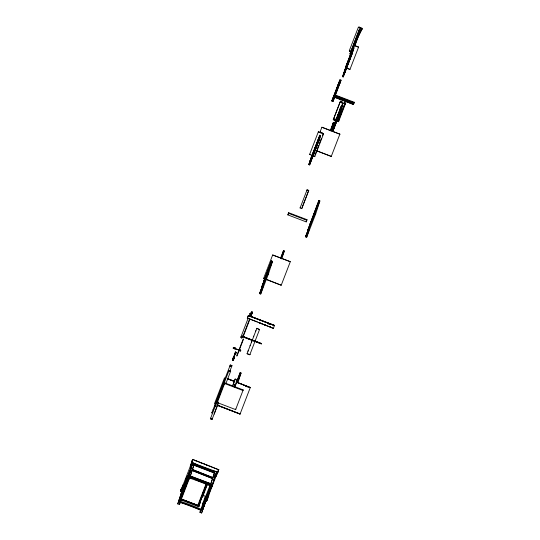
<?xml version="1.0" encoding="UTF-8"?>
<svg xmlns="http://www.w3.org/2000/svg" width="540" height="540" viewBox="0 0 540 540"><rect width="100%" height="100%" fill="white"/><g stroke="black" fill="none" stroke-linecap="round" stroke-linejoin="round"><path stroke-width="0.81" d="M207.59 498.447L207.103 500.31L206.55 500.101L207.09 498.386M207.117 498.629L208.406 494.883L208.919 494.978L207.671 498.832M191.599 462.686L191.518 462.375M186.017 480.701L185.659 480.796L186.556 481.133M187.259 478.622L186.368 478.278L186.57 479.264M186.341 478.67L186.556 478.022L187.447 478.366M186.597 478.906C187.002 478.615 186.212 478.649 186.793 478.94M187.333 477.104L187.063 476.78L187.421 477.009M186.422 478.528L186.82 478.751L186.529 478.413L186.786 478.703L192.193 464.778M186.786 479.048L186.793 478.46M207.61 498.38L206.577 501.221M333.518 96.842L333.612 96.518L333.477 96.842A82.249 1.208 -69.1 0 1 333.774 95.87L333.95 95.317M333.788 96.95L333.767 96.923A82.249 1.208 -69.1 0 1 333.97 96.242M187.697 478.217L189.351 478.845L194.413 463.502M211.538 487.31L216.594 471.967L211.538 487.31L209.885 486.682L214.94 471.332L214.34 473.047L193.806 465.21L194.204 464.029L214.738 471.865L210.134 485.919A68.668 18.671 21.1 0 0 189.601 478.082M181.906 492.149L180.367 491.569L181.4 488.734M181.629 488.471L182.945 485.062L183.431 485.251L181.265 490.455L180.711 490.246L181.298 490.361M181.487 488.612L183.121 489.577M181.649 488.714L191.794 462.503M182.945 485.062L183.398 485.345M179.071 500.026L179.165 499.979M182.189 490.138L183.08 490.482L182.189 490.138L183.141 487.762L177.775 503.908L179.429 504.536L180.596 501.39A68.668 18.671 21.1 0 1 201.13 509.22L200.718 510.28A68.668 18.671 21.1 0 0 180.185 502.45M182.952 487.769L183.566 486.182L184.403 486.695L183.566 486.182M183.566 485.879L184.12 484.461M185.686 480.276L185.558 480.674L186.556 478.022M186.138 478.872L186.01 479.277L186.368 478.278M189.729 477.522L180.941 500.317L179.429 499.736L179.888 498.4M183.276 487.816L180.704 495.794L182.945 489.908M183.728 486.587L183.749 486.526M183.775 486.419L183.823 486.331M184.511 484.596L185.288 484.751L184.424 484.414M185.099 482.207L185.713 480.62L186.03 480.823M185.713 480.317L186.55 480.83M185.787 480.074L185.915 479.675M187.542 477.961L186.644 477.617L186.773 477.218M190.282 466.094L190.762 466.276L190.282 466.094L191.592 462.335M192.652 460.964L192.098 460.755L192.618 461.059L190.762 466.276M189.047 477.873A95.634 1.411 -69.1 0 0 180.043 501.181L179.219 500.864L179.564 499.79L188.568 476.489M179.834 499.041L180.205 497.907M180.313 497.57L180.502 496.976M180.603 496.672L180.907 495.733M180.995 495.45L181.157 494.951M181.433 494.006L181.258 494.647L182.014 494.93M181.589 493.614L181.724 493.189M183.31 488.147L182.277 491.123M185.004 482.821L185.848 483.334L185.004 482.821L184.336 484.576M187.9 476.969L187.002 476.624L186.874 477.023L187.772 477.367M217.91 472.298L191.619 462.436L192.74 459.479L218.754 469.753L192.74 459.479M179.57 500.148L179.779 499.615M183.337 488.491L182.857 488.41M187.583 477.245L187.846 476.401M180.043 501.181L188.791 478.359M187.164 479.237L188.501 475.821M192.267 464.164L187.346 479.264L186.273 478.899L187.225 479.068M188.345 476.611L188.69 475.619M188.818 475.139L189.425 473.351M189.506 473.02L189.817 472.122A82.249 1.208 -69.1 0 0 189.466 473.202M189.918 471.818L190.053 471.393M190.094 471.184L190.384 470.36M191.923 465.608L186.813 479.601M188.48 476.665L188.669 476.071M188.71 475.713L189.149 474.599M189.803 472.574L189.412 473.533M181.089 499.858L180.353 502.153L178.7 501.518M189.689 473.6L189.547 473.938M189.351 478.845L189.844 477.32M190.397 475.76L193.853 465.062M214.387 403.974L224.525 377.757M211.889 412.627L211.741 413.087L230.303 364.959L231.957 365.594L231.809 366.053L230.155 365.418L230.303 364.959M213.017 409.759L213.57 409.968M214.542 405.824L215.163 405.803M210.371 418.892L210.587 418.203L212.24 418.831L212.024 419.519L210.371 418.892L229.007 370.535L230.661 371.162L230.513 371.621L228.764 370.973M214.63 406.235L214.799 406.607L214.63 406.215M233.611 348.536L234.002 347.504L235.44 348.05L235.055 349.083L233.672 348.361M234.002 347.504L235.44 348.05M217.971 398.392L217.802 398.007L217.978 398.371M220.509 391.007L220.685 391.379L220.516 390.987M217.303 402.597L224.863 382.921L243.196 389.914L235.629 409.59L217.303 402.597L217.499 401.99M217.593 401.821L217.755 401.328M214.367 413.573L214.218 414.032L218.545 402.233M230.128 366.113L230.404 366.201M224.451 384.082L224.863 382.921M228.832 371L229.007 370.535M232.511 359.822L233.401 360.16L232.511 359.822L235.609 351.959L236.021 352.249L235.697 352.046M232.949 358.519L233.786 359.033L232.949 358.519L233.482 357.136L234.38 357.48L233.482 357.136M229.109 371.486L229.365 370.825L230.141 371.291L229.365 370.825M236.196 352.809L235.298 352.465M249.716 318.688L242.433 337.601L241.002 336.757M235.555 354.598L234.711 354.085L235.555 354.598L236.25 352.633M235.717 354.017L234.765 353.849L235.352 352.296M240.995 337.622L241.826 337.932L240.995 337.622L241.204 337.088M274.496 325.411L273.375 328.367L247.361 318.101L248.38 315.448L274.496 325.411L248.38 315.448M200.799 462.584L201.184 462.807M201.15 462.922L200.759 462.699M242.028 337.406L241.826 337.932M250.007 313.45L251.431 314.294L250.007 313.45L249.014 316.049M250.202 313.787L251.032 314.098L250.202 313.787L250.472 313.065L251.235 313.571L250.472 313.065M236.716 355.887L243.223 339.012M238.653 350.46L239.044 349.427L240.482 349.974L240.097 351.007L238.707 350.285M239.044 349.427L240.482 349.974M243.466 335.84L243.331 336.258L249.932 319.167M251.505 312.167L251.363 312.586L252.329 312.95L252.464 312.532L251.505 312.167L250.769 314.138M251.532 312.559L252.221 312.822L251.532 312.559L251.809 311.803L252.423 312.296L251.809 311.803M243.898 337.284L244.067 336.832L261.428 343.454L261.266 343.913L243.898 337.284L244.067 336.832M240.097 351.007L240.314 350.426L240.172 350.804M263.588 278.505L272.666 254.968L290.304 261.697L281.225 285.235L263.588 278.505L265.201 278.863M263.77 281.651L271.411 260.894L272.511 261.32L268.312 274.313A68.668 1.013 -69.1 0 0 260.692 294.043L259.591 293.618L259.936 292.552L269.906 266.504M261.988 287.152L262.015 286.132L269.615 267.266M263.493 281.543L271.391 261.758M263.817 281.495L259.868 293.726A68.668 1.013 -69.1 0 1 267.489 273.996L271.688 261.002M272.666 254.968L290.304 261.697M260.692 294.043L263.412 285.633M259.591 293.618A68.668 1.013 -69.1 0 1 267.212 273.895L267.833 272.93M271.411 260.894L261.718 287.05M207.11 465.197L204.376 464.083M307.004 219.685L306.194 221.886L287.867 214.893L288.677 212.693L307.004 219.685L306.808 220.293L288.482 213.3L288.677 212.693M234.482 386.984L235.076 385.439L233.287 384.757L235.184 379.013L237.391 379.85L234.86 387.227M255.326 321.449L255.805 321.428M311.04 155.216L311.189 154.818L309.676 154.244M236.594 382.928L240.104 372.668L240.449 372.796L238.208 380.579L240.725 372.904L241.07 373.032L237.857 382.516M319.768 132.651L318.323 131.868L319.768 132.651L321.901 127.231L339.856 134.17L321.901 127.231M206.685 484.353L198.329 506.021L197.64 505.757L197.775 505.379L181.535 499.183M210.31 466.418L210.728 466.58L210.377 466.236M238.208 380.579L240.26 374.227M247.064 353.693L249.824 354.74L247.064 353.693L256.858 328.293L259.517 329.65L256.858 328.293M247.921 351.25L248.339 350.372M250.02 345.823L250.283 345.337M198.329 506.021L199.753 501.667L200.3 501.876M251.363 342.347L252.491 339.613M310.061 160.731L309.933 161.069M308.867 164.653L309.17 163.492L309.947 163.863L309.629 164.943L308.867 164.653L317.763 141.244L318.613 141.575L318.938 140.501L318.182 140.211L309.042 163.829M310.365 161.69L310.581 161.987L309.818 161.696L310.129 160.758M310.858 158.402L310.682 159.037L319.646 135.695L320.416 135.918L320.571 135.52L319.795 135.209L310.757 158.524M253.577 336.623L253.766 336.103M179.543 499.385L198.7 506.696L200.873 500.114L200.32 499.905M201.299 498.636L206.996 483.881M201.677 497.981L202.095 496.679M255.521 331.587L255.866 330.683M309.413 164.646L308.907 164.457M202.898 496.071L202.703 496.685L207.644 483.887M203.317 495.099L203.715 493.958M259.004 322.65L261.758 323.703M318.627 138.564L319.019 137.599L319.781 137.889L319.538 138.719L318.782 138.429M317.81 141.345L318.182 140.211M319.795 135.209L319.613 135.844L320.375 136.134L320.085 136.951L319.322 136.661M313.24 156.06L313.396 155.662M320.699 133.103L320.983 133.191M207.407 484.137L206.82 484.043M318.613 141.575L318.269 142.56L317.513 142.276M320.375 136.134L320.551 135.5L318.762 140.13M280.733 258.606L283.514 250.607L284.344 250.925L281.563 258.923M331.79 101.047L339.964 79.758L341.064 80.177L333.031 101.52L331.79 101.047L333.47 97.018M314.226 155.979L314.847 156.452L313.328 155.871M332.127 100.487L333.079 97.625M322.191 132.887L319.99 132.044L322.191 132.887L321.975 133.495L323.555 133.866L323.143 133.704L322.522 135.324M337.858 85.658L338.762 82.91M206.24 499.149L201.616 513L199.962 512.372L205.328 496.226L203.047 495.356M335.306 97.112L334.409 96.775L334.699 95.958L335.597 96.296M353.93 103.032L334.746 95.742L335.036 94.925L354.186 102.229L353.99 102.843L334.901 95.344M334.091 95.371L339.964 79.758M351.608 51.658L349.367 50.551M333.031 101.52L334.712 96.62M338.135 85.766L338.688 82.944M211.37 486.392L211.646 486.493A95.513 1.404 -69.1 0 0 202.642 509.8L201.542 509.382L205.74 496.382L209.939 485.507M323.143 133.704L322.043 133.286M351.041 51.968L349.684 51.361L351.061 51.887M349.866 50.909L349.663 51.442M335.178 97.45L352.195 103.936L335.178 97.45L335.347 96.991M335.671 96.066L335.779 95.661M362.151 28.944L358.364 27.243L362.151 28.944A95.634 92.023 17.9 0 0 354.773 46.197M300.105 207.974L307.105 189.749L308.759 190.384L301.759 208.609L300.105 207.974L300.301 207.36M342.515 76.687L351.715 52.569L352.404 52.832L351.796 54.702L343.204 76.95L342.515 76.687L352.593 49.856L353.281 50.119L352.789 51.651L344.196 73.892L343.501 73.629L352.593 49.856M345.033 71.287L344.345 71.023L344.756 69.761L345.445 70.025M358.621 47L349.967 69.437L345.418 67.703L354.071 45.266L358.56 47.196L354.071 45.266M202.642 509.8L211.991 485.426M353.882 46.224A95.634 1.411 -69.1 0 0 350.818 54.189L349.994 53.872L350.339 52.805L359.343 29.498L360.167 29.815L359.822 30.881A95.634 1.411 -69.1 0 0 354.132 45.569M350.318 53.825L350.561 53.062L350.116 54.358L350.595 53.933M359.073 27.074L361.854 28.053L361.625 28.661L358.87 27.608L359.1 27M235.629 409.59L235.825 408.983M206.55 500.101L207.103 500.31M343.204 76.95L352.404 52.832M344.196 73.892L354.038 47.783L353.349 47.52L344.345 71.023M207.36 498.717L217.647 472.068M214.583 476.456L215.325 474.161M307.105 189.749L306.902 190.363L308.556 190.991M353.349 47.52L352.937 48.782L353.626 49.046M349.994 53.872A95.634 1.411 -69.1 0 1 358.992 30.571L359.343 29.498M243.196 389.914L242.993 390.521L224.667 383.535M301.759 208.609L301.954 207.995M359.323 30.524L359.768 29.227M215.777 475.821L216.29 475.909L215.777 475.821C215.17 474.62 218.97 470.279 217.91 470.705M264.904 325.1L265.343 325.195L264.965 324.918M217.647 472.487L218.491 470.819M333.275 119.752L333.504 119.144L338.047 120.879L337.817 121.487L333.275 119.752L340.45 101.135L341.928 101.831L340.45 101.135M349.967 69.437L345.478 67.514M331.978 127.771L333.315 122.681L330.797 130.842M340.051 102.209L344.621 103.869L338.283 120.299L333.734 118.564L340.079 102.114L341.597 102.688L341.969 101.716M281.225 285.235L266.733 279.443M216.641 405.135L240.064 414.072L217.505 405.162M340.025 111.267L340.49 111.443L333.187 130.444L332.431 130.154L333.956 126.488L333.619 126.576M342.117 106.4L341.496 105.516L341.024 106.967L341.834 107.271L334.172 127.393L333.416 127.103L334.449 124.963M335.198 122.641L334.247 124.517L341.064 106.853M336.211 120.724L333.342 119.543M332.465 130.039L341.064 107.663M333.936 125.719L334.152 126.016L334.706 124.294M341.496 105.516L335.178 121.871L334.982 123.431L334.773 123.133M341.597 102.688L345.317 104.112L344.898 103.97L338.553 120.4L338.992 120.481M333.187 130.444L340.963 109.971L340.551 109.816L340.355 110.41L340.774 110.565L340.963 109.971M333.855 128.378L333.382 128.885M334.172 127.393L334.469 126.475M334.53 126.286L334.726 125.672L333.97 125.381L334.172 124.855M335.009 124.801L334.942 124.052M236.331 381.956L250.297 387.585L236.243 382.226M271.026 327.233L270.162 327.038M332.951 128.77L340.868 108.83L340.747 107.838L340.193 109.559L341.111 109.35L341.442 108.493L341.03 108.331M341.375 107.102L342.171 104.787L342.59 104.949L333.592 129.181M340.436 111.422L340.153 112.306L339.208 112.61L339.869 110.545L340.22 110.673L339.883 111.875L340.295 112.037M341.834 107.271L341.678 107.764L341.26 107.608L341.779 106.312L333.909 125.8M342.056 106.421L341.84 105.82M337.817 121.487L338.506 121.75L345.688 103.133L344.169 102.559L343.805 103.532M338.047 120.879L333.477 119.225M344.169 102.559L345.688 103.133M338.324 120.987L338.715 121.223L338.324 120.987L338.094 121.594M306.194 221.886L306.389 221.272M273.375 328.367L260.415 323.082M316.413 150.748L331.263 156.411L316.433 150.674M309.751 224.822L318.776 200.495L319.876 200.914L315.684 213.907A95.513 1.404 -69.1 0 0 306.68 237.215L305.579 236.797L305.924 235.724L316.98 207.023L317 205.997L308.273 229.406M307.976 230.324L307.996 229.304M309.481 224.714L310.048 223.904L306.099 236.135M306.68 237.215L308.9 230.337M305.579 236.797A95.513 1.404 -69.1 0 1 314.577 213.489L315.198 212.524L310.399 224.951M318.776 200.495L318.755 201.515M334.564 96.377L353.72 103.687L353.437 104.416L352.924 104.085M353.437 104.416L353.909 102.958M177.775 503.908L182.527 489.355M179.429 504.536L180.178 502.24M199.962 512.372L200.711 510.071M202.709 503.942L203.465 501.647M201.616 513L205.619 500.742M233.341 347.787L233.199 348.172L233.354 347.767L240.759 350.71L233.199 348.172M240.651 350.987L240.793 350.608M229.79 371.554L231.957 365.594M349.292 50.774L358.364 27.243M309.609 154.454L318.323 131.868M180.711 490.246L181.359 488.646M191.545 462.281L192.098 460.755M180.367 491.569L181.447 488.747M191.619 462.436L192.645 459.79M247.259 318.404L248.339 315.583L274.448 325.546M287.867 214.893L288.482 213.3M350.561 53.062L350.636 53.696M186.644 477.617L187.002 476.624M240.914 337.021L248.204 318.114M334.685 94.318L338.863 83.498M333.74 97.126L335.205 93.339M336.96 88.796L337.838 86.522M359.593 30.625L359.525 29.99M360.045 29.329L359.566 29.754M192.146 464.461L192.76 462.868L188.622 475.835L190.276 476.462M236.021 352.249L232.625 360.437L235.609 351.959M345.418 67.703L354.011 45.461M354.166 45.347L360.167 29.815M183.58 487.04L185.976 480.823M334.409 96.775L334.699 95.958M334.746 95.742L335.036 94.925M186.968 478.838L191.315 466.931M187.103 478.892L187.34 478.278M187.609 477.178L188.386 475.16A82.249 1.208 -69.1 0 1 189.972 471.076L191.437 468.139M233.537 358.553C234.9 357.46 234.306 353.612 235.184 354.328M335.624 94.27L341.064 80.177M179.84 497.657L179.962 497.32M181.103 494.566L181.258 494.168M181.298 493.958C182.682 493.074 181.852 489.517 182.716 490.212M180.468 496.523L180.623 496.125L180.023 497.914L180.171 497.515M186.334 481.093L190.37 470.813L190.04 471.845M309.818 161.696L319.019 137.599M180.191 497.367L183.195 489.605M183.796 488.045L185.078 484.67M185.591 483.388L189.904 472.264M190.769 470.158L190.971 469.625M251.032 314.098L251.296 313.382M179.429 499.736L189.243 474.296M189.405 473.796L189.56 473.398M190.201 471.913L190.404 471.386M233.401 360.16L234.38 357.48M345.735 69.262L347.814 63.889M348.995 60.824L350.48 56.984M351.371 54.688L354.038 47.783M216.635 403.812L216.938 403.002M219.341 396.799L219.598 396.137M318.654 139.82L319.869 136.654M250.533 316.629L251.519 314.03M310.642 160.994L317.817 142.398M195.122 460.499L195.939 460.863M309.71 163.87L320.146 136.762M243.29 335.9L243.013 336.656L242.393 336.163M249.703 319.228L250.526 319.545M252.221 312.822L252.497 312.066M309.683 163.951L319.781 137.889M250.83 316.838L252.464 312.532M309.947 163.863L310.102 163.472M310.291 162.878L319.288 139.421M260.213 292.653L262.852 285.829M263.439 284.31L267.543 273.685M309.629 164.943L318.31 142.445M194.204 464.029L214.637 472.129M270.169 267.388L272.511 261.32M212.024 419.519L218.687 402.246M225.963 383.4L230.661 371.162M236.986 355.995L243.493 339.12M315.07 154.616L315.968 152.3M317.156 149.216L318.674 145.28M319.268 143.734L321.354 138.335M314.847 156.452L323.555 133.866M280.517 258.377L283.514 250.607M330.352 130.349L333.315 122.681M330.521 130.734L333.592 122.783M281.644 257.918L284.344 250.925M232.484 386.039L235.184 379.013M233.287 384.757L233.543 384.095L235.744 384.939M335.522 120.461L336.11 118.935M339.944 109.019L340.551 107.413M302.252 207.225L308.759 190.384M334.719 123.059L334.922 122.533M333.416 127.103L333.929 126.563M333.875 125.915L340.227 109.445M333.092 128.088L333.301 127.561M341.84 105.651L342.171 104.787M332.431 130.154L332.971 129.539M332.89 128.959L339.242 112.496M335.475 123.35L336.96 119.516M338.438 115.681L342.59 104.949M234.272 386.721L235.17 384.406M236.189 382.793L240.104 372.668M235.028 385.952L237.391 379.85M240.449 372.796L240.246 373.329L240.725 372.904M237.938 380.477L237.796 379.816M237.755 381.605L241.07 373.032M249.824 354.74L259.612 329.346M331.263 156.411L339.883 134.096M352.195 103.936L352.363 103.484M197.64 505.757L205.997 484.09M352.89 104.2L353.052 103.748L353.498 104.22M200.084 500.742L206.327 484.556M199.152 503.462L206.564 484.286M198.997 503.955L206.537 484.36M354.186 102.229L353.828 103.302L343.177 99.239M200.306 501.714L200.495 501.188M200.583 500.857L207.185 483.766M261.266 343.913L261.428 343.454M199.732 503.476L199.922 502.949M200.023 502.605L200.462 501.377L199.915 501.167M199.078 505.501L199.274 504.974M199.368 504.63L199.807 503.408L199.253 503.192M198.7 506.696L199.044 505.777L198.491 505.562M307.699 230.222L319.052 200.603L314.854 213.597A95.513 1.404 -69.1 0 0 305.849 236.898M307.098 233.496L305.924 235.724M307.699 231.944L309.798 226.51M316.575 209.459L319.876 200.914M215.548 474.275L213.773 479.918M205.065 502.45L207.468 496.233M208.069 494.681L210.168 489.24M210.769 487.688L211.673 485.359M213.469 480.56L214.07 479.007M203.614 506.297L202.993 508.727M204.518 503.962L206.314 499.304M207.218 496.969L211.12 486.871M240.064 414.072L250.385 387.322M216.257 476.003L217.802 472.331L214.468 471.042M217.735 472.399L218.855 469.442M186.226 479.014L186.381 478.568M232.436 360.302L232.848 360.464M185.794 480.458L186.199 480.6M185.179 482.335L185.375 482.504M185.76 480.499L186.408 480.377L186.017 479.898M235.298 353.97L235.177 353.849M187.15 477.239L186.995 477.637L187.117 477.077M182.358 490.779L182.399 490.887M358.992 30.571L359.822 30.881M352.1 51.388L352.789 51.651M351.108 54.446L351.796 54.702M339.086 82.478L338.749 83.038L339.991 83.511M336.332 96.626L341.651 98.658M337.662 97.875L339.984 98.759L336.089 97.362M343.825 100.312L346.923 101.493M349.245 102.377L353.579 104.031M352.951 104.011L353.477 104.301M342.036 105.206L342.448 105.368M341.705 106.069L342.117 106.225M340.929 108.466L341.341 108.628M340.868 108.83L341.28 108.986M333.558 126.893L332.633 129.62M319.464 136.242L320.22 136.532M319.012 137.7L319.775 137.99M318.863 138.098L319.619 138.389M318.141 140.407L318.897 140.697M317.986 140.805L318.749 141.089M317.702 141.683L318.465 141.973M310.817 158.618L311.573 158.909M309.832 161.602L310.588 161.885M314.577 213.489L315.684 213.907M281.934 255.501L282.764 255.818M267.212 273.895L268.312 274.313M248.312 315.657L274.428 325.62M267.307 323.514L269.615 324.392M248.123 318.391L257.344 321.908M258.977 322.718L261.725 323.818M270.175 326.984L270.992 327.348M259.571 329.481L259.018 329.265L259.544 329.555M242.528 335.867L243.216 336.13M243.999 337.021L261.367 343.643M243.959 337.095L261.326 343.717M249.878 354.571L249.325 354.362L249.851 354.645M230.513 366.08L229.959 365.87L230.438 366.309M238.417 380.052L238.761 380.18M227.738 378.682L234.765 381.362M227.704 378.776L234.711 381.537M236.297 382.057L250.331 387.49M227.651 378.952L234.677 381.632M245.464 386.161L247.806 387.052M223.398 384.487L222.851 384.277L223.324 384.716M220.793 391.237L220.239 391.027L220.718 391.466M218.079 398.257L217.532 398.048L218.005 398.486M217.478 405.257L240.125 413.897M214.907 406.465L214.36 406.256L214.832 406.694M215.575 468.356L216.398 468.666M192.416 462.632L194.947 463.597M194.765 464.049L197.107 464.947M194.744 464.13L215.042 471.872M193.907 464.947L214.441 472.784M190.013 471.015L189.817 471.744M190.249 476.219L210.884 483.786L190.357 475.956L190.006 477.023A68.668 18.671 21.1 0 1 210.539 484.859M210.803 484.299L212.456 484.927M199.976 481.302L202.298 482.186M189.884 477.583L192.206 478.467M195.298 479.648L202.264 482.301M203.81 482.895L206.132 483.779M186.422 478.42L187.319 478.764M182.966 488.032C182.716 488.768 184.417 488.957 183.019 488.592M180.468 491.258L182 491.846M181.184 493.533L181.13 493.904M199.888 501.242L200.441 501.451M199.847 501.356L200.401 501.565L199.807 501.431M180.765 496.172L181.521 496.463M199.233 503.273L199.78 503.483M199.193 503.388L199.746 503.597M199.098 503.692L199.645 503.901M180.117 497.954L180.913 498.258M180.785 498.812L197.802 505.305M198.464 505.643L199.017 505.852M181.494 499.298L197.741 505.494M198.43 505.757L198.983 505.967M181.19 499.264L198.916 506.115M179.516 499.473L181.028 500.047M200.88 509.983L202.534 510.617M264.938 324.986L265.343 325.195M210.337 466.351L210.749 466.513M354.848 45.968A95.634 92.023 17.9 0 1 360.268 32.414M360.585 31.786A95.634 92.023 17.9 0 1 362.225 28.715M201.542 509.382A95.513 1.404 -69.1 0 1 210.303 486.695M202.372 509.693A95.513 1.404 -69.1 0 1 211.133 487.006M180.293 502.18A68.668 18.671 21.1 0 1 200.819 510.017M189.904 477.286A68.668 18.671 21.1 0 1 210.438 485.123M179.219 500.864A95.634 1.411 -69.1 0 1 188.224 477.556M222.763 385.162L223.142 385L222.757 385.182M233.179 358.061L234.016 358.574L233.179 358.061M310.379 159.982L310.216 160.475L310.973 160.765L311.135 160.265L310.379 159.982M318.627 138.827L318.465 139.32L319.221 139.61L319.383 139.111L318.627 138.827M233.685 348.327L233.834 347.949L233.699 348.293M235.13 348.881L235.271 348.502L235.13 348.881M238.727 350.251L238.876 349.873L238.727 350.251M192.429 469.53L212.861 477.63L192.429 469.53M192.132 470.448L212.564 478.548L192.132 470.448M235.44 352.404L235.845 352.58L235.44 352.404M235.413 352.613L235.818 352.782L235.44 352.607M233.57 357.251L233.975 357.419L233.57 357.251M233.267 358.175L233.665 358.344L233.327 358.169M233.037 358.634L233.435 358.803L233.064 358.627M232.652 359.762L233.05 359.93L232.652 359.762M185.092 482.929L185.497 483.104L185.153 482.929"/></g></svg>
